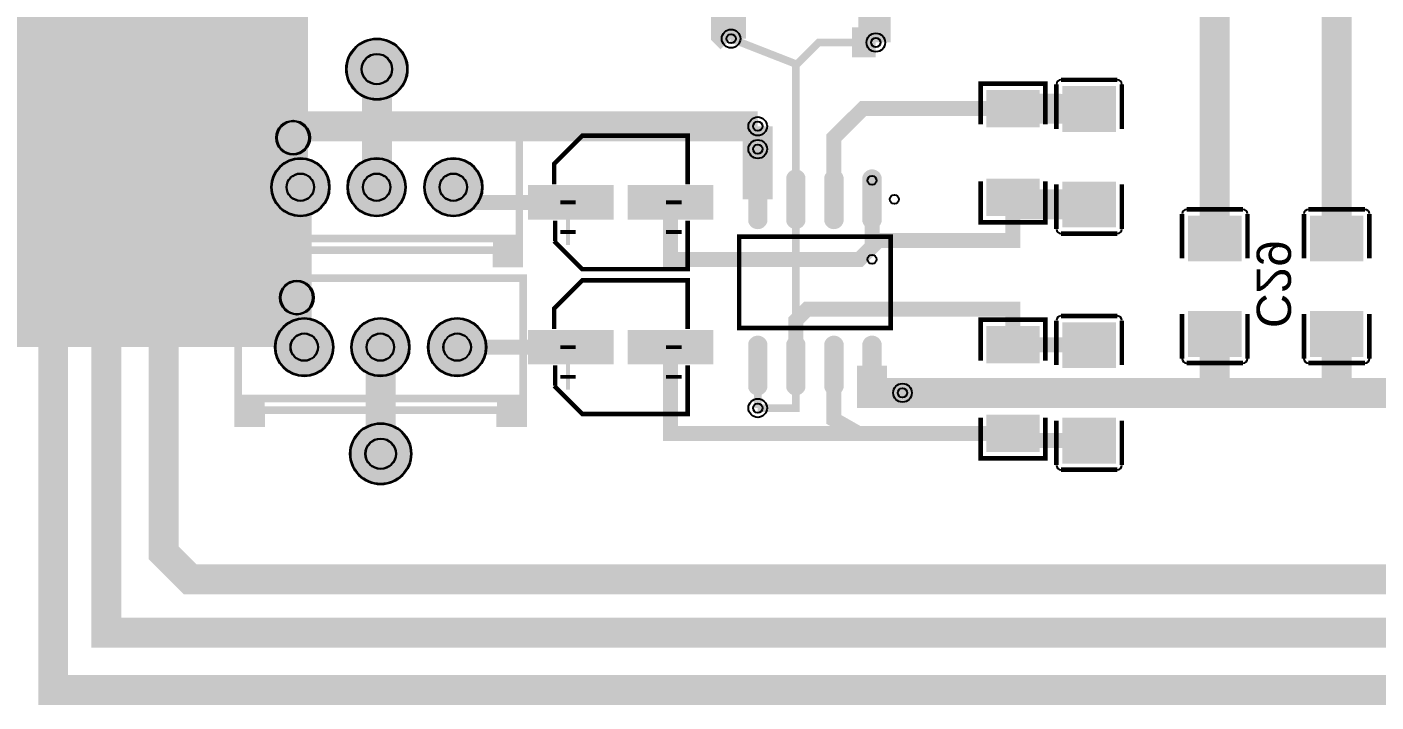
# Model space of a CAD drawing. Header units: millimetres. Extents: x 4 to 167, y 3 to 129.
# Drawn here: x 92.73 to 137.71, y 34.39 to 56.9 of the extents above; entities that cross this region are included whole.
import ezdxf

# ---------------------------------------------------------------- set-up
doc = ezdxf.new("R2010")
doc.units = ezdxf.units.MM
for name, color, linetype, true_color in [('BottomLayer', 7, 'Continuous', 0x0000ff), ('BottomPasteMaskLayer', 7, 'Continuous', 0x800000), ('BottomSilkLayer', 7, 'Continuous', 0x66cc33), ('BottomSolderMaskLayer', 7, 'Continuous', 0xaa00ff), ('Document', 7, 'Continuous', 0xffffff), ('Hole', 7, 'Continuous', 0x222222), ('Multi-Layer', 7, 'Continuous', 0xc0c0c0), ('TopLayer', 7, 'Continuous', 0xff0000), ('TopPasteMaskLayer', 7, 'Continuous', 0x808080), ('TopSilkLayer', 7, 'Continuous', 0xffcc00), ('TopSolderMaskLayer', 7, 'Continuous', 0x800080)]:
    doc.layers.add(name, color=color, linetype=linetype, true_color=true_color)
doc.styles.get("Standard").update_dxf_attribs({"font": 'arial.ttf'})

msp = doc.modelspace()

# ---------------------------------------------------------------- hatches: boundary and pattern name
at = {"layer": 'BottomLayer'}
for points in [[(101.971, 46.228), (101.971, 59.426), (101.981, 59.436), (90.551, 59.436), (89.535, 60.452), (89.535, 46.426), (89.338, 46.228)], [(131.47, 49.11), (133.198, 49.11), (133.198, 50.595), (131.47, 50.595)], [(135.534, 49.11), (137.262, 49.11), (137.262, 50.595), (135.534, 50.595)], [(131.47, 47.41), (133.198, 47.41), (133.198, 45.925), (131.47, 45.925)], [(135.534, 47.41), (137.262, 47.41), (137.262, 45.925), (135.534, 45.925)]]:
    msp.add_hatch(color=256, dxfattribs=at).paths.add_polyline_path(points)
at = {"layer": 'BottomPasteMaskLayer'}
for points in [[(131.57, 49.11), (131.941, 49.11), (132.041, 49.21), (132.041, 49.515), (132.141, 49.615), (132.528, 49.615), (132.628, 49.515), (132.628, 49.21), (132.728, 49.11), (133.098, 49.11), (133.198, 49.21), (133.198, 50.495), (133.098, 50.595), (131.57, 50.595), (131.47, 50.495), (131.47, 49.21)], [(135.634, 49.11), (136.005, 49.11), (136.105, 49.21), (136.105, 49.515), (136.205, 49.615), (136.592, 49.615), (136.692, 49.515), (136.692, 49.21), (136.792, 49.11), (137.162, 49.11), (137.262, 49.21), (137.262, 50.495), (137.162, 50.595), (135.634, 50.595), (135.534, 50.495), (135.534, 49.21)], [(131.57, 47.41), (131.941, 47.41), (132.041, 47.31), (132.041, 47.005), (132.141, 46.905), (132.528, 46.905), (132.628, 47.005), (132.628, 47.31), (132.728, 47.41), (133.098, 47.41), (133.198, 47.31), (133.198, 46.025), (133.098, 45.925), (131.57, 45.925), (131.47, 46.025), (131.47, 47.31)], [(135.634, 47.41), (136.005, 47.41), (136.105, 47.31), (136.105, 47.005), (136.205, 46.905), (136.592, 46.905), (136.692, 47.005), (136.692, 47.31), (136.792, 47.41), (137.162, 47.41), (137.262, 47.31), (137.262, 46.025), (137.162, 45.925), (135.634, 45.925), (135.534, 46.025), (135.534, 47.31)]]:
    msp.add_hatch(color=256, dxfattribs=at).paths.add_polyline_path(points)
at = {"layer": 'BottomSolderMaskLayer'}
for points in [[(103.369, 55.499, 1), (105.42, 55.499, 1)], [(100.869, 51.562, 1), (102.82, 51.562, 1)], [(103.409, 51.562, 1), (105.36, 51.562, 1)], [(105.969, 51.562, 1), (107.92, 51.562, 1)], [(131.441, 49.088), (133.228, 49.088), (133.228, 50.617), (131.441, 50.617)], [(135.505, 49.088), (137.292, 49.088), (137.292, 50.617), (135.505, 50.617)], [(131.441, 47.432), (133.228, 47.432), (133.228, 45.903), (131.441, 45.903)], [(135.505, 47.432), (137.292, 47.432), (137.292, 45.903), (135.505, 45.903)], [(100.996, 46.228, 1), (102.947, 46.228, 1)], [(103.536, 46.228, 1), (105.487, 46.228, 1)], [(106.096, 46.228, 1), (108.047, 46.228, 1)], [(103.496, 42.672, 1), (105.547, 42.672, 1)]]:
    msp.add_hatch(color=256, dxfattribs=at).paths.add_polyline_path(points)
at = {"layer": 'Document'}
for points in [[(101.473, 53.721), (101.727, 53.721), (101.727, 52.705), (101.473, 52.705)], [(110.704, 51.484), (110.704, 50.624), (110.833, 50.624), (110.833, 51.484)], [(110.511, 51.119), (110.511, 50.99), (111.027, 50.99), (111.027, 51.119)], [(114.553, 51.119), (114.553, 50.99), (114.037, 50.99), (114.037, 51.119)], [(99.632, 49.213), (99.632, 49.975), (109.157, 49.975), (109.157, 49.086), (108.268, 49.086), (108.268, 49.721), (100.521, 49.721), (100.521, 49.213)], [(101.6, 48.387), (101.854, 48.387), (101.854, 47.371), (101.6, 47.371)], [(110.704, 46.658), (110.704, 45.798), (110.833, 45.798), (110.833, 46.658)], [(110.511, 46.293), (110.511, 46.164), (111.027, 46.164), (111.027, 46.293)], [(114.553, 46.293), (114.553, 46.164), (114.037, 46.164), (114.037, 46.293)], [(99.759, 43.879), (99.759, 44.641), (109.284, 44.641), (109.284, 43.752), (108.395, 43.752), (108.395, 44.387), (100.648, 44.387), (100.648, 43.879)]]:
    msp.add_hatch(color=256, dxfattribs=at).paths.add_polyline_path(points)
at = {"layer": 'Multi-Layer'}
for points in [[(100.894, 51.562, 1), (102.794, 51.562, 1)], [(103.434, 51.562, 1), (105.334, 51.562, 1)], [(105.994, 51.562, 1), (107.894, 51.562, 1)], [(101.021, 46.228, 1), (102.921, 46.228, 1)], [(103.561, 46.228, 1), (105.461, 46.228, 1)], [(106.121, 46.228, 1), (108.021, 46.228, 1)]]:
    msp.add_hatch(color=256, dxfattribs=at).paths.add_polyline_path(points)
at = {"layer": 'TopLayer'}
for points in [[(127.279, 53.428), (129.007, 53.428), (129.007, 54.913), (127.279, 54.913)], [(126.454, 53.58), (124.753, 53.58), (124.753, 54.788), (126.454, 54.788)], [(117.388, 50.431, -0.785398), (116.8, 50.431), (116.8, 51.888, -0.785398), (117.388, 51.888)], [(118.658, 50.431, -0.785398), (118.07, 50.431), (118.07, 51.888, -0.785398), (118.658, 51.888)], [(119.928, 50.431, -0.785398), (119.34, 50.431), (119.34, 51.888, -0.785398), (119.928, 51.888)], [(121.198, 50.431, -0.785398), (120.61, 50.431), (120.61, 51.888, -0.785398), (121.198, 51.888)], [(126.454, 51.83), (124.753, 51.83), (124.753, 50.623), (126.454, 50.623)], [(109.462, 51.604), (112.262, 51.604), (112.262, 50.504), (109.462, 50.504)], [(112.783, 51.604), (115.583, 51.604), (115.583, 50.504), (112.783, 50.504)], [(127.279, 51.728), (129.007, 51.728), (129.007, 50.243), (127.279, 50.243)], [(126.454, 45.706), (124.753, 45.706), (124.753, 46.914), (126.454, 46.914)], [(127.279, 45.554), (129.007, 45.554), (129.007, 47.039), (127.279, 47.039)], [(109.462, 46.778), (112.262, 46.778), (112.262, 45.678), (109.462, 45.678)], [(112.783, 46.778), (115.583, 46.778), (115.583, 45.678), (112.783, 45.678)], [(117.388, 44.886, -0.785398), (116.8, 44.886), (116.8, 46.343, -0.785398), (117.388, 46.343)], [(118.658, 44.886, -0.785398), (118.07, 44.886), (118.07, 46.343, -0.785398), (118.658, 46.343)], [(119.928, 44.886, -0.785398), (119.34, 44.886), (119.34, 46.343, -0.785398), (119.928, 46.343)], [(121.198, 44.886, -0.785398), (120.61, 44.886), (120.61, 46.343, -0.785398), (121.198, 46.343)], [(126.454, 43.956), (124.753, 43.956), (124.753, 42.749), (126.454, 42.749)], [(127.279, 43.854), (129.007, 43.854), (129.007, 42.369), (127.279, 42.369)]]:
    msp.add_hatch(color=256, dxfattribs=at).paths.add_polyline_path(points)
at = {"layer": 'TopPasteMaskLayer'}
for points in [[(127.379, 53.428), (127.75, 53.428), (127.85, 53.528), (127.85, 53.833), (127.95, 53.933), (128.337, 53.933), (128.437, 53.833), (128.437, 53.528), (128.537, 53.428), (128.907, 53.428), (129.007, 53.528), (129.007, 54.813), (128.907, 54.913), (127.379, 54.913), (127.279, 54.813), (127.279, 53.528)], [(126.354, 53.58), (125.992, 53.58), (125.892, 53.68), (125.892, 53.891), (125.792, 53.991), (125.414, 53.991), (125.314, 53.891), (125.314, 53.68), (125.214, 53.58), (124.853, 53.58), (124.753, 53.68), (124.753, 54.688), (124.853, 54.788), (126.354, 54.788), (126.454, 54.688), (126.454, 53.68)], [(117.388, 50.431, -0.785398), (116.8, 50.431), (116.8, 51.888, -0.785398), (117.388, 51.888)], [(118.658, 50.431, -0.785398), (118.07, 50.431), (118.07, 51.888, -0.785398), (118.658, 51.888)], [(119.928, 50.431, -0.785398), (119.34, 50.431), (119.34, 51.888, -0.785398), (119.928, 51.888)], [(121.198, 50.431, -0.785398), (120.61, 50.431), (120.61, 51.888, -0.785398), (121.198, 51.888)], [(126.354, 51.83), (125.992, 51.83), (125.892, 51.73), (125.892, 51.52), (125.792, 51.42), (125.414, 51.42), (125.314, 51.52), (125.314, 51.73), (125.214, 51.83), (124.853, 51.83), (124.753, 51.73), (124.753, 50.723), (124.853, 50.623), (126.354, 50.623), (126.454, 50.723), (126.454, 51.73)], [(109.462, 51.604), (112.262, 51.604), (112.262, 50.504), (109.462, 50.504)], [(112.783, 51.604), (115.583, 51.604), (115.583, 50.504), (112.783, 50.504)], [(127.379, 51.728), (127.75, 51.728), (127.85, 51.628), (127.85, 51.323), (127.95, 51.223), (128.337, 51.223), (128.437, 51.323), (128.437, 51.628), (128.537, 51.728), (128.907, 51.728), (129.007, 51.628), (129.007, 50.343), (128.907, 50.243), (127.379, 50.243), (127.279, 50.343), (127.279, 51.628)], [(126.354, 45.706), (125.992, 45.706), (125.892, 45.806), (125.892, 46.017), (125.792, 46.117), (125.414, 46.117), (125.314, 46.017), (125.314, 45.806), (125.214, 45.706), (124.853, 45.706), (124.753, 45.806), (124.753, 46.814), (124.853, 46.914), (126.354, 46.914), (126.454, 46.814), (126.454, 45.806)], [(127.379, 45.554), (127.75, 45.554), (127.85, 45.654), (127.85, 45.959), (127.95, 46.059), (128.337, 46.059), (128.437, 45.959), (128.437, 45.654), (128.537, 45.554), (128.907, 45.554), (129.007, 45.654), (129.007, 46.939), (128.907, 47.039), (127.379, 47.039), (127.279, 46.939), (127.279, 45.654)], [(109.462, 46.778), (112.262, 46.778), (112.262, 45.678), (109.462, 45.678)], [(112.783, 46.778), (115.583, 46.778), (115.583, 45.678), (112.783, 45.678)], [(117.388, 44.886, -0.785398), (116.8, 44.886), (116.8, 46.343, -0.785398), (117.388, 46.343)], [(118.658, 44.886, -0.785398), (118.07, 44.886), (118.07, 46.343, -0.785398), (118.658, 46.343)], [(119.928, 44.886, -0.785398), (119.34, 44.886), (119.34, 46.343, -0.785398), (119.928, 46.343)], [(121.198, 44.886, -0.785398), (120.61, 44.886), (120.61, 46.343, -0.785398), (121.198, 46.343)], [(126.354, 43.956), (125.992, 43.956), (125.892, 43.856), (125.892, 43.646), (125.792, 43.546), (125.414, 43.546), (125.314, 43.646), (125.314, 43.856), (125.214, 43.956), (124.853, 43.956), (124.753, 43.856), (124.753, 42.849), (124.853, 42.749), (126.354, 42.749), (126.454, 42.849), (126.454, 43.856)], [(127.379, 43.854), (127.75, 43.854), (127.85, 43.754), (127.85, 43.449), (127.95, 43.349), (128.337, 43.349), (128.437, 43.449), (128.437, 43.754), (128.537, 43.854), (128.907, 43.854), (129.007, 43.754), (129.007, 42.469), (128.907, 42.369), (127.379, 42.369), (127.279, 42.469), (127.279, 43.754)]]:
    msp.add_hatch(color=256, dxfattribs=at).paths.add_polyline_path(points)
at = {"layer": 'TopSilkLayer'}
for points in [[(110.704, 50.495), (110.704, 49.635), (110.833, 49.635), (110.833, 50.495)], [(110.511, 50.13), (110.511, 50.001), (111.027, 50.001), (111.027, 50.13)], [(114.553, 50.13), (114.553, 50.001), (114.037, 50.001), (114.037, 50.13)], [(110.704, 45.669), (110.704, 44.809), (110.833, 44.809), (110.833, 45.669)], [(110.511, 45.304), (110.511, 45.175), (111.027, 45.175), (111.027, 45.304)], [(114.553, 45.304), (114.553, 45.175), (114.037, 45.175), (114.037, 45.304)]]:
    msp.add_hatch(color=256, dxfattribs=at).paths.add_polyline_path(points)
at = {"layer": 'TopSolderMaskLayer'}
for points in [[(103.369, 55.499, 1), (105.42, 55.499, 1)], [(127.25, 53.406), (129.037, 53.406), (129.037, 54.935), (127.25, 54.935)], [(126.49, 53.562), (124.717, 53.562), (124.717, 54.806), (126.49, 54.806)], [(100.869, 51.562, 1), (102.82, 51.562, 1)], [(103.409, 51.562, 1), (105.36, 51.562, 1)], [(105.969, 51.562, 1), (107.92, 51.562, 1)], [(117.414, 50.413, -0.785398), (116.775, 50.413), (116.775, 51.906, -0.785398), (117.414, 51.906)], [(118.684, 50.413, -0.785398), (118.045, 50.413), (118.045, 51.906, -0.785398), (118.684, 51.906)], [(119.954, 50.413, -0.785398), (119.315, 50.413), (119.315, 51.906, -0.785398), (119.954, 51.906)], [(121.224, 50.413, -0.785398), (120.585, 50.413), (120.585, 51.906, -0.785398), (121.224, 51.906)], [(126.49, 51.848), (124.717, 51.848), (124.717, 50.605), (126.49, 50.605)], [(127.25, 51.75), (129.037, 51.75), (129.037, 50.221), (127.25, 50.221)], [(109.436, 51.63), (112.287, 51.63), (112.287, 50.479), (109.436, 50.479)], [(112.757, 51.63), (115.608, 51.63), (115.608, 50.479), (112.757, 50.479)], [(100.996, 46.228, 1), (102.947, 46.228, 1)], [(103.536, 46.228, 1), (105.487, 46.228, 1)], [(106.096, 46.228, 1), (108.047, 46.228, 1)], [(109.436, 46.804), (112.287, 46.804), (112.287, 45.653), (109.436, 45.653)], [(112.757, 46.804), (115.608, 46.804), (115.608, 45.653), (112.757, 45.653)], [(126.49, 45.688), (124.717, 45.688), (124.717, 46.932), (126.49, 46.932)], [(127.25, 45.532), (129.037, 45.532), (129.037, 47.061), (127.25, 47.061)], [(117.414, 44.868, -0.785398), (116.775, 44.868), (116.775, 46.361, -0.785398), (117.414, 46.361)], [(118.684, 44.868, -0.785398), (118.045, 44.868), (118.045, 46.361, -0.785398), (118.684, 46.361)], [(119.954, 44.868, -0.785398), (119.315, 44.868), (119.315, 46.361, -0.785398), (119.954, 46.361)], [(121.224, 44.868, -0.785398), (120.585, 44.868), (120.585, 46.361, -0.785398), (121.224, 46.361)], [(103.496, 42.672, 1), (105.547, 42.672, 1)], [(126.49, 43.974), (124.717, 43.974), (124.717, 42.731), (126.49, 42.731)], [(127.25, 43.876), (129.037, 43.876), (129.037, 42.347), (127.25, 42.347)]]:
    msp.add_hatch(color=256, dxfattribs=at).paths.add_polyline_path(points)

# ---------------------------------------------------------------- linework, layer by layer
at = {"layer": 'BottomLayer'}
for points, const_width in [([(116.205, 56.515), (116.033, 56.687), (116.033, 59.436)], 1), ([(101.844, 51.562), (101.844, 59.436), (97.145, 59.436)], 0.5), ([(121.031, 56.388), (120.949, 56.47), (120.949, 59.309)], 1), ([(132.334, 49.853), (132.334, 59.309)], 1), ([(136.398, 49.853), (136.398, 59.309)], 1), ([(121.031, 56.388), (120.234, 56.388)], 1), ([(117.094, 44.196), (118.364, 44.196), (118.364, 55.626), (119.126, 56.388), (121.031, 56.388)], 0.254), ([(117.094, 53.594), (89.338, 53.594)], 1), ([(117.094, 52.832), (117.094, 53.594)], 1), ([(101.971, 46.228), (101.971, 51.435), (101.844, 51.562)], 0.5), ([(132.334, 46.668), (132.334, 44.704)], 1), ([(136.398, 46.668), (136.398, 44.704)], 1), ([(121.92, 44.704), (159.601, 44.704), (159.639, 44.666)], 1)]:
    msp.add_lwpolyline(points, dxfattribs=dict(at, const_width=const_width))
at = {"layer": 'BottomSilkLayer', "const_width": 0.152}
for points in [[(131.394, 50.824), (133.274, 50.824)], [(135.458, 50.824), (137.338, 50.824)], [(131.242, 49.186), (131.242, 50.671)], [(133.427, 50.671), (133.427, 49.186)], [(135.306, 49.186), (135.306, 50.671)], [(137.491, 50.671), (137.491, 49.186)], [(131.242, 47.334), (131.242, 45.849)], [(133.427, 45.849), (133.427, 47.334)], [(135.306, 47.334), (135.306, 45.849)], [(137.491, 45.849), (137.491, 47.334)], [(131.394, 45.696), (133.274, 45.696)], [(135.458, 45.696), (137.338, 45.696)]]:
    msp.add_lwpolyline(points, dxfattribs=at)
at = {"layer": 'BottomSilkLayer'}
for centre, start, end in [((131.394, 50.671), 90, 180), ((133.274, 50.671), 0, 90), ((135.458, 50.671), 90, 180), ((137.338, 50.671), 0, 90), ((131.394, 45.849), 180, 270), ((133.274, 45.849), 270, 360), ((135.458, 45.849), 180, 270), ((137.338, 45.849), 270, 360)]:
    msp.add_arc(centre, 0.152, start, end, dxfattribs=at)
at = {"layer": 'BottomSolderMaskLayer'}
for centre, radius in [((104.394, 55.499), 1.025), ((104.394, 55.499), 0.513), ((101.844, 51.562), 0.975), ((104.384, 51.562), 0.975), ((106.944, 51.562), 0.975), ((101.844, 51.562), 0.462), ((104.384, 51.562), 0.462), ((106.944, 51.562), 0.462), ((101.971, 46.228), 0.975), ((104.511, 46.228), 0.975), ((107.071, 46.228), 0.975), ((101.971, 46.228), 0.462), ((104.511, 46.228), 0.462), ((107.071, 46.228), 0.462), ((104.521, 42.672), 1.025), ((104.521, 42.672), 0.513)]:
    msp.add_circle(centre, radius, dxfattribs=at)
at = {"layer": 'Document'}
for centre, radius in [((101.6, 53.213), 0.568), ((120.904, 51.787), 0.15), ((101.727, 47.879), 0.568)]:
    msp.add_circle(centre, radius, dxfattribs=at)
at = {"layer": 'Hole'}
for centre in [(116.205, 56.515), (121.031, 56.388), (117.094, 53.594), (117.094, 52.832), (121.92, 44.704), (117.094, 44.196)]:
    msp.add_circle(centre, 0.155, dxfattribs=at)
at = {"layer": 'Multi-Layer'}
for centre, radius in [((116.205, 56.515), 0.31), ((121.031, 56.388), 0.31), ((104.394, 55.499), 1), ((104.394, 55.499), 0.5), ((117.094, 53.594), 0.31), ((117.094, 52.832), 0.31), ((101.844, 51.562), 0.95), ((104.384, 51.562), 0.95), ((106.944, 51.562), 0.95), ((101.844, 51.562), 0.45), ((104.384, 51.562), 0.45), ((106.944, 51.562), 0.45), ((101.971, 46.228), 0.95), ((104.511, 46.228), 0.95), ((107.071, 46.228), 0.95), ((101.971, 46.228), 0.45), ((104.511, 46.228), 0.45), ((107.071, 46.228), 0.45), ((121.92, 44.704), 0.31), ((117.094, 44.196), 0.31), ((104.521, 42.672), 1), ((104.521, 42.672), 0.5)]:
    msp.add_circle(centre, radius, dxfattribs=at)
at = {"layer": 'TopLayer'}
for points, const_width in [([(154.94, 44.666), (151.854, 44.666), (150.876, 43.688), (150.876, 41.529), (147.828, 38.481), (98.171, 38.481), (97.282, 39.37), (97.282, 87.503), (84.582, 87.503)], 1), ([(150.368, 35.738), (150.368, 36.703), (95.377, 36.703), (95.377, 85.217), (81.28, 85.217)], 1), ([(150.241, 20.493), (150.241, 22.987), (146.304, 22.987), (146.304, 34.798), (93.599, 34.798), (93.599, 83.185), (74.93, 83.185), (74.93, 84.709)], 1), ([(116.205, 57.83), (116.205, 56.515)], 1), ([(121.031, 57.831), (121.031, 56.388)], 1), ([(116.205, 56.515), (118.364, 55.671), (118.364, 51.16)], 0.254), ([(104.394, 55.499), (104.394, 51.572), (104.384, 51.562)], 1), ([(119.634, 51.161), (119.634, 53.216), (120.605, 54.183), (125.603, 54.183)], 0.5), ([(125.603, 54.183), (128.143, 54.171)], 1), ([(117.094, 52.832), (117.094, 53.594)], 1), ([(117.094, 51.16), (117.094, 52.832)], 1), ([(106.944, 51.562), (107.452, 51.054), (110.862, 51.054)], 0.5), ([(121.112, 49.784), (120.477, 49.149), (114.183, 49.149), (114.183, 51.054)], 0.5), ([(120.904, 51.161), (120.904, 49.784), (125.603, 49.784), (125.603, 51.227)], 0.5), ([(125.603, 51.226), (125.844, 50.986), (128.143, 50.986)], 1), ([(118.364, 45.613), (118.364, 47.117), (118.745, 47.498), (125.603, 47.498), (125.603, 46.309)], 0.5), ([(104.511, 46.228), (104.521, 46.218), (104.521, 42.672)], 1), ([(107.071, 46.228), (110.862, 46.228)], 0.5), ([(120.442, 43.353), (114.183, 43.353), (114.183, 46.228)], 0.5), ([(125.603, 46.309), (128.143, 46.297)], 0.5), ([(120.904, 45.613), (120.904, 44.704), (121.92, 44.704)], 1), ([(117.094, 44.196), (117.094, 45.615)], 0.254), ([(119.634, 45.613), (119.634, 43.815), (120.442, 43.353), (125.603, 43.353)], 0.5), ([(125.603, 43.352), (125.844, 43.112), (128.143, 43.112)], 0.5)]:
    msp.add_lwpolyline(points, dxfattribs=dict(at, const_width=const_width))
at = {"layer": 'TopSilkLayer'}
for points, const_width in [([(126.682, 53.656), (126.682, 55.016), (124.524, 55.016), (124.524, 53.656)], 0.152), ([(127.051, 53.504), (127.051, 54.989)], 0.152), ([(127.203, 55.142), (129.083, 55.142)], 0.152), ([(129.236, 54.989), (129.236, 53.504)], 0.152), ([(101.59, 52.832), (101.59, 53.213), (101.59, 53.594), (101.59, 53.213)], 0.254), ([(114.758, 51.662), (114.758, 53.28), (111.242, 53.28), (110.306, 52.344), (110.306, 51.662)], 0.152), ([(126.682, 51.754), (126.682, 50.394), (124.524, 50.394), (124.524, 51.754)], 0.152), ([(127.051, 51.652), (127.051, 50.167)], 0.152), ([(129.236, 50.167), (129.236, 51.652)], 0.152), ([(114.758, 50.447), (114.758, 48.828), (111.242, 48.828), (110.306, 49.764)], 0.152), ([(110.339, 49.764), (110.339, 50.447)], 0.152), ([(127.203, 50.015), (129.083, 50.015)], 0.152), ([(101.717, 47.498), (101.717, 47.879), (101.717, 48.26), (101.717, 47.879)], 0.254), ([(114.758, 46.836), (114.758, 48.454), (111.242, 48.454), (110.306, 47.518), (110.306, 46.836)], 0.152), ([(127.203, 47.268), (129.083, 47.268)], 0.152), ([(126.682, 45.782), (126.682, 47.142), (124.524, 47.142), (124.524, 45.782)], 0.152), ([(127.051, 45.63), (127.051, 47.115)], 0.152), ([(129.236, 47.115), (129.236, 45.63)], 0.152), ([(114.758, 45.621), (114.758, 44.002), (111.242, 44.002), (110.306, 44.938)], 0.152), ([(110.339, 44.938), (110.339, 45.621)], 0.152), ([(126.682, 43.88), (126.682, 42.52), (124.524, 42.52), (124.524, 43.88)], 0.152), ([(127.051, 43.778), (127.051, 42.293)], 0.152), ([(129.236, 42.293), (129.236, 43.778)], 0.152), ([(127.203, 42.14), (129.083, 42.14)], 0.152)]:
    msp.add_lwpolyline(points, dxfattribs=dict(at, const_width=const_width))
for points, const_width in [([(99.644, 53.862), (109.144, 53.862), (109.144, 49.462), (99.644, 49.462), (99.644, 53.862)], 0.254), ([(121.525, 49.909), (121.525, 46.866), (116.473, 46.866), (116.473, 49.909), (121.525, 49.909)], 0.152), ([(99.644, 49.222), (100.406, 49.222), (100.406, 49.022), (99.644, 49.022), (99.644, 49.222)], 0.254), ([(108.382, 49.222), (109.144, 49.222), (109.144, 49.022), (108.382, 49.022), (108.382, 49.222)], 0.254), ([(99.771, 48.528), (109.271, 48.528), (109.271, 44.128), (99.771, 44.128), (99.771, 48.528)], 0.254), ([(99.771, 43.888), (100.533, 43.888), (100.533, 43.688), (99.771, 43.688), (99.771, 43.888)], 0.254), ([(108.509, 43.888), (109.271, 43.888), (109.271, 43.688), (108.509, 43.688), (108.509, 43.888)], 0.254)]:
    msp.add_lwpolyline(points, close=True, dxfattribs=dict(at, const_width=const_width))
for centre in [(121.651, 51.16), (120.904, 49.156)]:
    msp.add_circle(centre, 0.15, dxfattribs=at)
for centre, radius, start, end in [((127.203, 54.989), 0.152, 90, 180), ((129.083, 54.989), 0.152, 0, 90), ((101.595, 53.213), 0.539, 90.5402, 89.4598), ((127.203, 50.167), 0.152, 180, 270), ((129.083, 50.167), 0.152, 270, 360), ((101.722, 47.879), 0.539, 90.5402, 89.4598), ((127.203, 47.115), 0.152, 90, 180), ((129.083, 47.115), 0.152, 0, 90), ((127.203, 42.293), 0.152, 180, 270), ((129.083, 42.293), 0.152, 270, 360)]:
    msp.add_arc(centre, radius, start, end, dxfattribs=at)
at = {"layer": 'TopSolderMaskLayer'}
for centre, radius in [((104.394, 55.499), 1.025), ((104.394, 55.499), 0.513), ((101.844, 51.562), 0.975), ((104.384, 51.562), 0.975), ((106.944, 51.562), 0.975), ((101.844, 51.562), 0.462), ((104.384, 51.562), 0.462), ((106.944, 51.562), 0.462), ((101.971, 46.228), 0.975), ((104.511, 46.228), 0.975), ((107.071, 46.228), 0.975), ((101.971, 46.228), 0.462), ((104.511, 46.228), 0.462), ((107.071, 46.228), 0.462), ((104.521, 42.672), 1.025), ((104.521, 42.672), 0.513)]:
    msp.add_circle(centre, radius, dxfattribs=at)

# ---------------------------------------------------------------- texts
at = {"layer": 'BottomSilkLayer', "text_generation_flag": 2}
msp.add_text('C29', height=1.143, rotation=270, dxfattribs=at).set_placement((133.731, 46.863))

doc.saveas('drawing.dxf')
